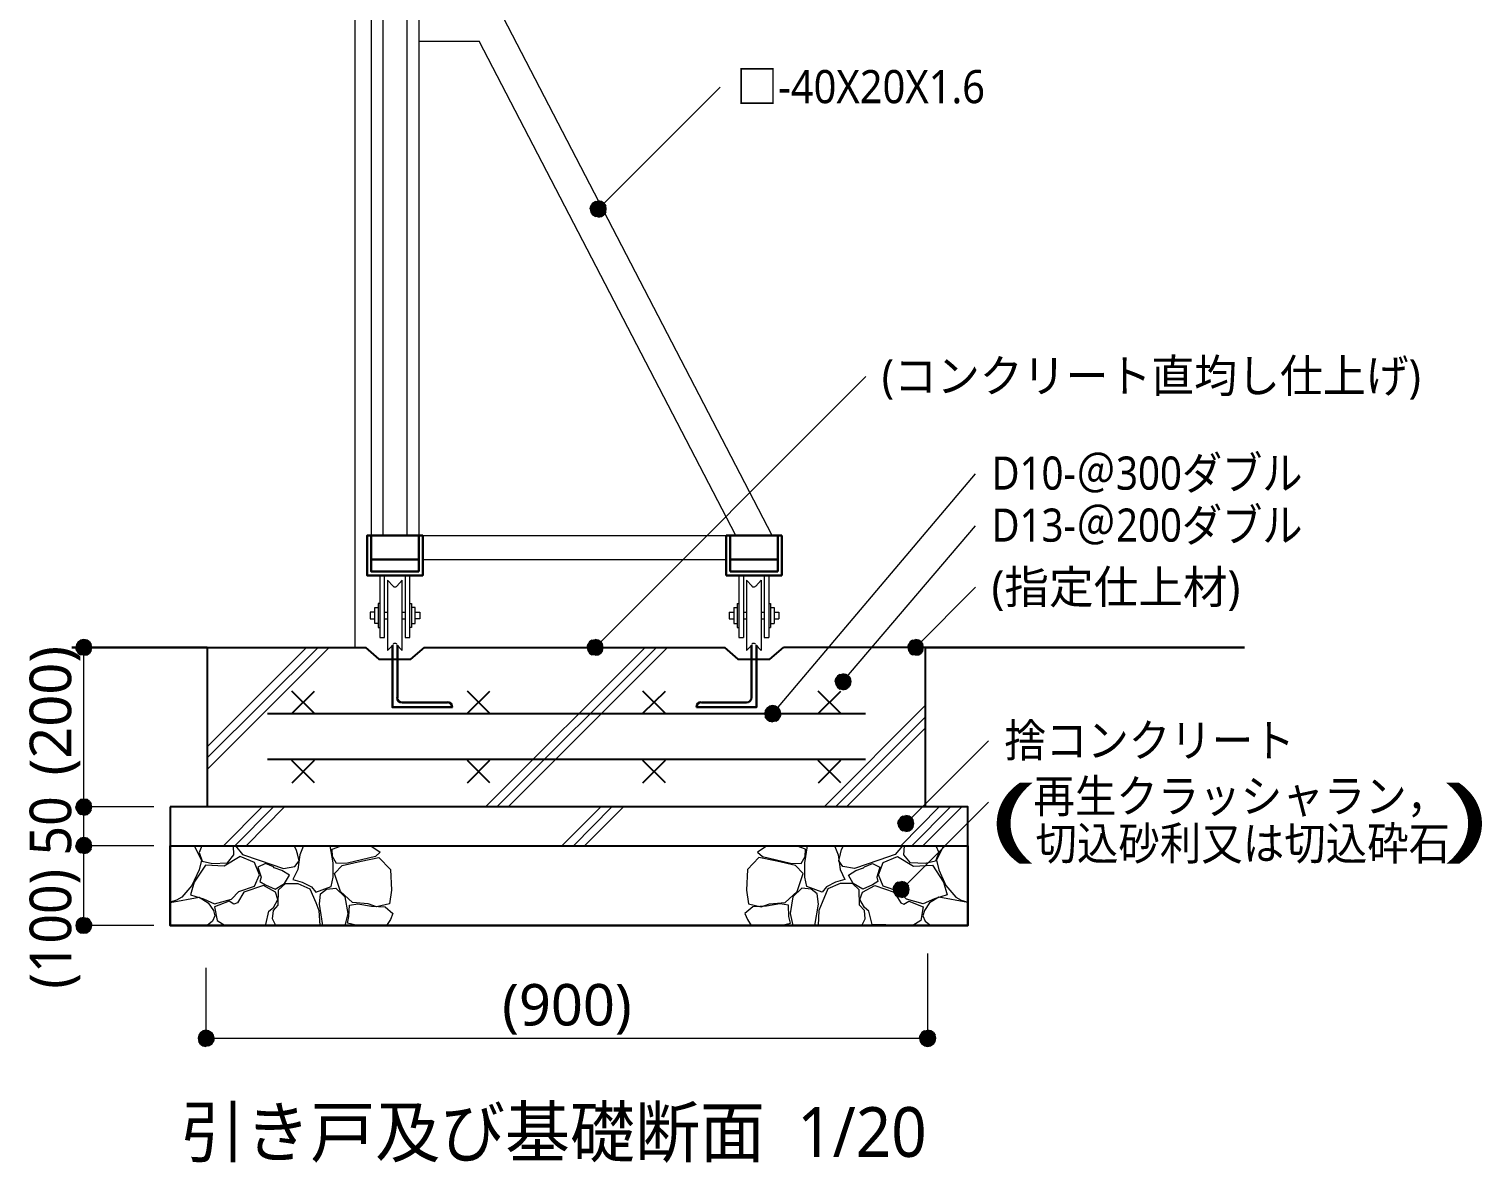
# Model space of a CAD drawing. Header units: millimetres. Extents: x 0 to 420, y 0 to 297.
# Drawn here: x 216.4 to 307.5, y 175 to 246.1 of the extents above; entities that cross this region are included whole.
import ezdxf
from ezdxf.enums import TextEntityAlignment as Align

# ---------------------------------------------------------------- set-up
doc = ezdxf.new("R2010")
doc.units = ezdxf.units.MM
doc.styles.add('kst32b', font='NotoSansJP-Variable.ttf')

msp = doc.modelspace()

# ---------------------------------------------------------------- hatches: boundary and pattern name
h = msp.add_hatch(color=7)
h.paths.add_polyline_path([(251.735, 235.162), (251.629, 234.992), (252.095, 234.802), (251.735, 235.162)])
h.paths.add_polyline_path([(251.629, 234.992), (252.095, 234.802), (251.587, 234.802), (251.629, 234.992)])
h.paths.add_polyline_path([(252.095, 234.802), (251.587, 234.802), (251.629, 234.611), (252.095, 234.802)])
h = msp.add_hatch(color=7)
h.paths.add_polyline_path([(252.286, 235.267), (252.095, 235.31), (252.095, 234.802), (252.286, 235.267)])
h.paths.add_polyline_path([(252.095, 235.31), (252.095, 234.802), (251.904, 235.267), (252.095, 235.31)])
h.paths.add_polyline_path([(252.095, 234.802), (251.904, 235.267), (251.735, 235.162), (252.095, 234.802)])
h = msp.add_hatch(color=7)
h.paths.add_polyline_path([(252.582, 234.802), (252.561, 234.992), (252.095, 234.802), (252.582, 234.802)])
h.paths.add_polyline_path([(252.561, 234.992), (252.095, 234.802), (252.434, 235.162), (252.561, 234.992)])
h.paths.add_polyline_path([(252.095, 234.802), (252.434, 235.162), (252.286, 235.267), (252.095, 234.802)])
for points in [[(251.629, 234.611), (251.735, 234.442), (252.095, 234.802), (251.629, 234.611)], [(220.049, 207.793), (219.858, 207.836), (219.858, 207.328), (220.049, 207.793)], [(251.439, 207.137), (251.545, 206.968), (251.883, 207.328), (251.439, 207.137)], [(271.526, 207.137), (271.632, 206.968), (271.971, 207.328), (271.526, 207.137)], [(266.975, 204.999), (267.081, 204.83), (267.42, 205.19), (266.975, 204.999)], [(262.551, 203.369), (262.53, 203.179), (263.017, 203.179), (262.551, 203.369)], [(220.049, 197.803), (219.858, 197.824), (219.858, 197.337), (220.049, 197.803)], [(270.912, 196.109), (271.018, 195.94), (271.357, 196.3), (270.912, 196.109)], [(220.049, 195.368), (219.858, 195.411), (219.858, 194.903), (220.049, 195.368)], [(270.616, 191.982), (270.722, 191.812), (271.082, 192.172), (270.616, 191.982)], [(219.646, 189.442), (219.858, 189.421), (219.858, 189.907), (219.646, 189.442)], [(227.055, 183.028), (227.012, 182.838), (227.499, 182.838), (227.055, 183.028)], [(273.198, 182.647), (273.241, 182.838), (272.732, 182.838), (273.198, 182.647)]]:
    msp.add_hatch(color=7).paths.add_polyline_path(points)
h = msp.add_hatch(color=7)
h.paths.add_polyline_path([(251.735, 234.442), (251.904, 234.336), (252.095, 234.802), (251.735, 234.442)])
h.paths.add_polyline_path([(251.904, 234.336), (252.095, 234.802), (252.095, 234.294), (251.904, 234.336)])
h.paths.add_polyline_path([(252.095, 234.802), (252.095, 234.294), (252.286, 234.336), (252.095, 234.802)])
h = msp.add_hatch(color=7)
h.paths.add_polyline_path([(252.286, 234.336), (252.434, 234.442), (252.095, 234.802), (252.286, 234.336)])
h.paths.add_polyline_path([(252.434, 234.442), (252.095, 234.802), (252.561, 234.611), (252.434, 234.442)])
h.paths.add_polyline_path([(252.095, 234.802), (252.561, 234.611), (252.582, 234.802), (252.095, 234.802)])
h = msp.add_hatch(color=7)
h.paths.add_polyline_path([(219.858, 207.836), (219.646, 207.793), (219.858, 207.328), (219.858, 207.836)])
h.paths.add_polyline_path([(219.646, 207.793), (219.858, 207.328), (219.498, 207.687), (219.646, 207.793)])
h.paths.add_polyline_path([(219.858, 207.328), (219.498, 207.687), (219.393, 207.518), (219.858, 207.328)])
h = msp.add_hatch(color=7)
h.paths.add_polyline_path([(220.345, 207.328), (220.303, 207.518), (219.858, 207.328), (220.345, 207.328)])
h.paths.add_polyline_path([(220.303, 207.518), (219.858, 207.328), (220.197, 207.687), (220.303, 207.518)])
h.paths.add_polyline_path([(219.858, 207.328), (220.197, 207.687), (220.049, 207.793), (219.858, 207.328)])
h = msp.add_hatch(color=7)
h.paths.add_polyline_path([(251.545, 207.687), (251.439, 207.518), (251.883, 207.328), (251.545, 207.687)])
h.paths.add_polyline_path([(251.439, 207.518), (251.883, 207.328), (251.396, 207.328), (251.439, 207.518)])
h.paths.add_polyline_path([(251.883, 207.328), (251.396, 207.328), (251.439, 207.137), (251.883, 207.328)])
h = msp.add_hatch(color=7)
h.paths.add_polyline_path([(252.074, 207.793), (251.883, 207.836), (251.883, 207.328), (252.074, 207.793)])
h.paths.add_polyline_path([(251.883, 207.836), (251.883, 207.328), (251.693, 207.793), (251.883, 207.836)])
h.paths.add_polyline_path([(251.883, 207.328), (251.693, 207.793), (251.545, 207.687), (251.883, 207.328)])
h = msp.add_hatch(color=7)
h.paths.add_polyline_path([(252.391, 207.328), (252.349, 207.518), (251.883, 207.328), (252.391, 207.328)])
h.paths.add_polyline_path([(252.349, 207.518), (251.883, 207.328), (252.243, 207.687), (252.349, 207.518)])
h.paths.add_polyline_path([(251.883, 207.328), (252.243, 207.687), (252.074, 207.793), (251.883, 207.328)])
h = msp.add_hatch(color=7)
h.paths.add_polyline_path([(271.632, 207.687), (271.526, 207.518), (271.971, 207.328), (271.632, 207.687)])
h.paths.add_polyline_path([(271.526, 207.518), (271.971, 207.328), (271.484, 207.328), (271.526, 207.518)])
h.paths.add_polyline_path([(271.971, 207.328), (271.484, 207.328), (271.526, 207.137), (271.971, 207.328)])
h = msp.add_hatch(color=7)
h.paths.add_polyline_path([(272.182, 207.793), (271.971, 207.836), (271.971, 207.328), (272.182, 207.793)])
h.paths.add_polyline_path([(271.971, 207.836), (271.971, 207.328), (271.78, 207.793), (271.971, 207.836)])
h.paths.add_polyline_path([(271.971, 207.328), (271.78, 207.793), (271.632, 207.687), (271.971, 207.328)])
h = msp.add_hatch(color=7)
h.paths.add_polyline_path([(272.479, 207.328), (272.436, 207.518), (271.971, 207.328), (272.479, 207.328)])
h.paths.add_polyline_path([(272.436, 207.518), (271.971, 207.328), (272.33, 207.687), (272.436, 207.518)])
h.paths.add_polyline_path([(271.971, 207.328), (272.33, 207.687), (272.182, 207.793), (271.971, 207.328)])
h = msp.add_hatch(color=7)
h.paths.add_polyline_path([(219.393, 207.518), (219.35, 207.328), (219.858, 207.328), (219.393, 207.518)])
h.paths.add_polyline_path([(219.35, 207.328), (219.858, 207.328), (219.393, 207.137), (219.35, 207.328)])
h.paths.add_polyline_path([(219.858, 207.328), (219.393, 207.137), (219.498, 206.968), (219.858, 207.328)])
h = msp.add_hatch(color=7)
h.paths.add_polyline_path([(219.498, 206.968), (219.646, 206.862), (219.858, 207.328), (219.498, 206.968)])
h.paths.add_polyline_path([(219.646, 206.862), (219.858, 207.328), (219.858, 206.841), (219.646, 206.862)])
h.paths.add_polyline_path([(219.858, 207.328), (219.858, 206.841), (220.049, 206.862), (219.858, 207.328)])
h = msp.add_hatch(color=7)
h.paths.add_polyline_path([(220.049, 206.862), (220.197, 206.968), (219.858, 207.328), (220.049, 206.862)])
h.paths.add_polyline_path([(220.197, 206.968), (219.858, 207.328), (220.303, 207.137), (220.197, 206.968)])
h.paths.add_polyline_path([(219.858, 207.328), (220.303, 207.137), (220.345, 207.328), (219.858, 207.328)])
h = msp.add_hatch(color=7)
h.paths.add_polyline_path([(251.545, 206.968), (251.693, 206.862), (251.883, 207.328), (251.545, 206.968)])
h.paths.add_polyline_path([(251.693, 206.862), (251.883, 207.328), (251.883, 206.841), (251.693, 206.862)])
h.paths.add_polyline_path([(251.883, 207.328), (251.883, 206.841), (252.074, 206.862), (251.883, 207.328)])
h = msp.add_hatch(color=7)
h.paths.add_polyline_path([(252.074, 206.862), (252.243, 206.968), (251.883, 207.328), (252.074, 206.862)])
h.paths.add_polyline_path([(252.243, 206.968), (251.883, 207.328), (252.349, 207.137), (252.243, 206.968)])
h.paths.add_polyline_path([(251.883, 207.328), (252.349, 207.137), (252.391, 207.328), (251.883, 207.328)])
h = msp.add_hatch(color=7)
h.paths.add_polyline_path([(271.632, 206.968), (271.78, 206.862), (271.971, 207.328), (271.632, 206.968)])
h.paths.add_polyline_path([(271.78, 206.862), (271.971, 207.328), (271.971, 206.841), (271.78, 206.862)])
h.paths.add_polyline_path([(271.971, 207.328), (271.971, 206.841), (272.182, 206.862), (271.971, 207.328)])
h = msp.add_hatch(color=7)
h.paths.add_polyline_path([(272.182, 206.862), (272.33, 206.968), (271.971, 207.328), (272.182, 206.862)])
h.paths.add_polyline_path([(272.33, 206.968), (271.971, 207.328), (272.436, 207.137), (272.33, 206.968)])
h.paths.add_polyline_path([(271.971, 207.328), (272.436, 207.137), (272.479, 207.328), (271.971, 207.328)])
h = msp.add_hatch(color=7)
h.paths.add_polyline_path([(267.081, 205.528), (266.975, 205.38), (267.42, 205.19), (267.081, 205.528)])
h.paths.add_polyline_path([(266.975, 205.38), (267.42, 205.19), (266.933, 205.19), (266.975, 205.38)])
h.paths.add_polyline_path([(267.42, 205.19), (266.933, 205.19), (266.975, 204.999), (267.42, 205.19)])
h = msp.add_hatch(color=7)
h.paths.add_polyline_path([(267.61, 205.634), (267.42, 205.676), (267.42, 205.19), (267.61, 205.634)])
h.paths.add_polyline_path([(267.42, 205.676), (267.42, 205.19), (267.229, 205.634), (267.42, 205.676)])
h.paths.add_polyline_path([(267.42, 205.19), (267.229, 205.634), (267.081, 205.528), (267.42, 205.19)])
h = msp.add_hatch(color=7)
h.paths.add_polyline_path([(267.081, 204.83), (267.229, 204.724), (267.42, 205.19), (267.081, 204.83)])
h.paths.add_polyline_path([(267.229, 204.724), (267.42, 205.19), (267.42, 204.682), (267.229, 204.724)])
h.paths.add_polyline_path([(267.42, 205.19), (267.42, 204.682), (267.61, 204.724), (267.42, 205.19)])
h = msp.add_hatch(color=7)
h.paths.add_polyline_path([(267.928, 205.19), (267.885, 205.38), (267.42, 205.19), (267.928, 205.19)])
h.paths.add_polyline_path([(267.885, 205.38), (267.42, 205.19), (267.779, 205.528), (267.885, 205.38)])
h.paths.add_polyline_path([(267.42, 205.19), (267.779, 205.528), (267.61, 205.634), (267.42, 205.19)])
h = msp.add_hatch(color=7)
h.paths.add_polyline_path([(267.61, 204.724), (267.779, 204.83), (267.42, 205.19), (267.61, 204.724)])
h.paths.add_polyline_path([(267.779, 204.83), (267.42, 205.19), (267.885, 204.999), (267.779, 204.83)])
h.paths.add_polyline_path([(267.42, 205.19), (267.885, 204.999), (267.928, 205.19), (267.42, 205.19)])
h = msp.add_hatch(color=7)
h.paths.add_polyline_path([(262.53, 203.179), (262.551, 202.988), (263.017, 203.179), (262.53, 203.179)])
h.paths.add_polyline_path([(262.551, 202.988), (263.017, 203.179), (262.678, 202.819), (262.551, 202.988)])
h.paths.add_polyline_path([(263.017, 203.179), (262.678, 202.819), (262.827, 202.713), (263.017, 203.179)])
h = msp.add_hatch(color=7)
h.paths.add_polyline_path([(263.017, 203.687), (262.827, 203.645), (263.017, 203.179), (263.017, 203.687)])
h.paths.add_polyline_path([(262.827, 203.645), (263.017, 203.179), (262.678, 203.539), (262.827, 203.645)])
h.paths.add_polyline_path([(263.017, 203.179), (262.678, 203.539), (262.551, 203.369), (263.017, 203.179)])
h = msp.add_hatch(color=7)
h.paths.add_polyline_path([(262.827, 202.713), (263.017, 202.671), (263.017, 203.179), (262.827, 202.713)])
h.paths.add_polyline_path([(263.017, 202.671), (263.017, 203.179), (263.207, 202.713), (263.017, 202.671)])
h.paths.add_polyline_path([(263.017, 203.179), (263.207, 202.713), (263.377, 202.819), (263.017, 203.179)])
h = msp.add_hatch(color=7)
h.paths.add_polyline_path([(263.483, 203.369), (263.377, 203.539), (263.017, 203.179), (263.483, 203.369)])
h.paths.add_polyline_path([(263.377, 203.539), (263.017, 203.179), (263.207, 203.645), (263.377, 203.539)])
h.paths.add_polyline_path([(263.017, 203.179), (263.207, 203.645), (263.017, 203.687), (263.017, 203.179)])
h = msp.add_hatch(color=7)
h.paths.add_polyline_path([(263.377, 202.819), (263.483, 202.988), (263.017, 203.179), (263.377, 202.819)])
h.paths.add_polyline_path([(263.483, 202.988), (263.017, 203.179), (263.525, 203.179), (263.483, 202.988)])
h.paths.add_polyline_path([(263.017, 203.179), (263.525, 203.179), (263.483, 203.369), (263.017, 203.179)])
h = msp.add_hatch(color=7)
h.paths.add_polyline_path([(219.858, 197.824), (219.646, 197.803), (219.858, 197.337), (219.858, 197.824)])
h.paths.add_polyline_path([(219.646, 197.803), (219.858, 197.337), (219.498, 197.675), (219.646, 197.803)])
h.paths.add_polyline_path([(219.858, 197.337), (219.498, 197.675), (219.393, 197.527), (219.858, 197.337)])
h = msp.add_hatch(color=7)
h.paths.add_polyline_path([(220.345, 197.337), (220.303, 197.527), (219.858, 197.337), (220.345, 197.337)])
h.paths.add_polyline_path([(220.303, 197.527), (219.858, 197.337), (220.197, 197.675), (220.303, 197.527)])
h.paths.add_polyline_path([(219.858, 197.337), (220.197, 197.675), (220.049, 197.803), (219.858, 197.337)])
h = msp.add_hatch(color=7)
h.paths.add_polyline_path([(219.393, 197.527), (219.35, 197.337), (219.858, 197.337), (219.393, 197.527)])
h.paths.add_polyline_path([(219.35, 197.337), (219.858, 197.337), (219.393, 197.146), (219.35, 197.337)])
h.paths.add_polyline_path([(219.858, 197.337), (219.393, 197.146), (219.498, 196.977), (219.858, 197.337)])
h = msp.add_hatch(color=7)
h.paths.add_polyline_path([(219.498, 196.977), (219.646, 196.871), (219.858, 197.337), (219.498, 196.977)])
h.paths.add_polyline_path([(219.646, 196.871), (219.858, 197.337), (219.858, 196.829), (219.646, 196.871)])
h.paths.add_polyline_path([(219.858, 197.337), (219.858, 196.829), (220.049, 196.871), (219.858, 197.337)])
h = msp.add_hatch(color=7)
h.paths.add_polyline_path([(220.049, 196.871), (220.197, 196.977), (219.858, 197.337), (220.049, 196.871)])
h.paths.add_polyline_path([(220.197, 196.977), (219.858, 197.337), (220.303, 197.146), (220.197, 196.977)])
h.paths.add_polyline_path([(219.858, 197.337), (220.303, 197.146), (220.345, 197.337), (219.858, 197.337)])
h = msp.add_hatch(color=7)
h.paths.add_polyline_path([(271.568, 196.765), (271.357, 196.808), (271.357, 196.3), (271.568, 196.765)])
h.paths.add_polyline_path([(271.357, 196.808), (271.357, 196.3), (271.166, 196.765), (271.357, 196.808)])
h.paths.add_polyline_path([(271.357, 196.3), (271.166, 196.765), (271.018, 196.659), (271.357, 196.3)])
h = msp.add_hatch(color=7)
h.paths.add_polyline_path([(271.865, 196.3), (271.822, 196.49), (271.357, 196.3), (271.865, 196.3)])
h.paths.add_polyline_path([(271.822, 196.49), (271.357, 196.3), (271.716, 196.659), (271.822, 196.49)])
h.paths.add_polyline_path([(271.357, 196.3), (271.716, 196.659), (271.568, 196.765), (271.357, 196.3)])
h = msp.add_hatch(color=7)
h.paths.add_polyline_path([(271.018, 196.659), (270.912, 196.49), (271.357, 196.3), (271.018, 196.659)])
h.paths.add_polyline_path([(270.912, 196.49), (271.357, 196.3), (270.87, 196.3), (270.912, 196.49)])
h.paths.add_polyline_path([(271.357, 196.3), (270.87, 196.3), (270.912, 196.109), (271.357, 196.3)])
h = msp.add_hatch(color=7)
h.paths.add_polyline_path([(271.018, 195.94), (271.166, 195.834), (271.357, 196.3), (271.018, 195.94)])
h.paths.add_polyline_path([(271.166, 195.834), (271.357, 196.3), (271.357, 195.792), (271.166, 195.834)])
h.paths.add_polyline_path([(271.357, 196.3), (271.357, 195.792), (271.568, 195.834), (271.357, 196.3)])
h = msp.add_hatch(color=7)
h.paths.add_polyline_path([(271.568, 195.834), (271.716, 195.94), (271.357, 196.3), (271.568, 195.834)])
h.paths.add_polyline_path([(271.716, 195.94), (271.357, 196.3), (271.822, 196.109), (271.716, 195.94)])
h.paths.add_polyline_path([(271.357, 196.3), (271.822, 196.109), (271.865, 196.3), (271.357, 196.3)])
h = msp.add_hatch(color=7)
h.paths.add_polyline_path([(219.393, 195.093), (219.35, 194.903), (219.858, 194.903), (219.393, 195.093)])
h.paths.add_polyline_path([(219.35, 194.903), (219.858, 194.903), (219.393, 194.712), (219.35, 194.903)])
h.paths.add_polyline_path([(219.858, 194.903), (219.393, 194.712), (219.498, 194.564), (219.858, 194.903)])
h = msp.add_hatch(color=7)
h.paths.add_polyline_path([(219.858, 195.411), (219.646, 195.368), (219.858, 194.903), (219.858, 195.411)])
h.paths.add_polyline_path([(219.646, 195.368), (219.858, 194.903), (219.498, 195.262), (219.646, 195.368)])
h.paths.add_polyline_path([(219.858, 194.903), (219.498, 195.262), (219.393, 195.093), (219.858, 194.903)])
h = msp.add_hatch(color=7)
h.paths.add_polyline_path([(219.498, 194.564), (219.646, 194.458), (219.858, 194.903), (219.498, 194.564)])
h.paths.add_polyline_path([(219.646, 194.458), (219.858, 194.903), (219.858, 194.416), (219.646, 194.458)])
h.paths.add_polyline_path([(219.858, 194.903), (219.858, 194.416), (220.049, 194.458), (219.858, 194.903)])
h = msp.add_hatch(color=7)
h.paths.add_polyline_path([(220.345, 194.903), (220.303, 195.093), (219.858, 194.903), (220.345, 194.903)])
h.paths.add_polyline_path([(220.303, 195.093), (219.858, 194.903), (220.197, 195.262), (220.303, 195.093)])
h.paths.add_polyline_path([(219.858, 194.903), (220.197, 195.262), (220.049, 195.368), (219.858, 194.903)])
h = msp.add_hatch(color=7)
h.paths.add_polyline_path([(220.049, 194.458), (220.197, 194.564), (219.858, 194.903), (220.049, 194.458)])
h.paths.add_polyline_path([(220.197, 194.564), (219.858, 194.903), (220.303, 194.712), (220.197, 194.564)])
h.paths.add_polyline_path([(219.858, 194.903), (220.303, 194.712), (220.345, 194.903), (219.858, 194.903)])
h = msp.add_hatch(color=7)
h.paths.add_polyline_path([(270.722, 192.511), (270.616, 192.363), (271.082, 192.172), (270.722, 192.511)])
h.paths.add_polyline_path([(270.616, 192.363), (271.082, 192.172), (270.573, 192.172), (270.616, 192.363)])
h.paths.add_polyline_path([(271.082, 192.172), (270.573, 192.172), (270.616, 191.982), (271.082, 192.172)])
h = msp.add_hatch(color=7)
h.paths.add_polyline_path([(271.272, 192.617), (271.082, 192.659), (271.082, 192.172), (271.272, 192.617)])
h.paths.add_polyline_path([(271.082, 192.659), (271.082, 192.172), (270.87, 192.617), (271.082, 192.659)])
h.paths.add_polyline_path([(271.082, 192.172), (270.87, 192.617), (270.722, 192.511), (271.082, 192.172)])
h = msp.add_hatch(color=7)
h.paths.add_polyline_path([(270.722, 191.812), (270.87, 191.706), (271.082, 192.172), (270.722, 191.812)])
h.paths.add_polyline_path([(270.87, 191.706), (271.082, 192.172), (271.082, 191.664), (270.87, 191.706)])
h.paths.add_polyline_path([(271.082, 192.172), (271.082, 191.664), (271.272, 191.706), (271.082, 192.172)])
h = msp.add_hatch(color=7)
h.paths.add_polyline_path([(271.568, 192.172), (271.526, 192.363), (271.082, 192.172), (271.568, 192.172)])
h.paths.add_polyline_path([(271.526, 192.363), (271.082, 192.172), (271.42, 192.511), (271.526, 192.363)])
h.paths.add_polyline_path([(271.082, 192.172), (271.42, 192.511), (271.272, 192.617), (271.082, 192.172)])
h = msp.add_hatch(color=7)
h.paths.add_polyline_path([(271.272, 191.706), (271.42, 191.812), (271.082, 192.172), (271.272, 191.706)])
h.paths.add_polyline_path([(271.42, 191.812), (271.082, 192.172), (271.526, 191.982), (271.42, 191.812)])
h.paths.add_polyline_path([(271.082, 192.172), (271.526, 191.982), (271.568, 192.172), (271.082, 192.172)])
h = msp.add_hatch(color=7)
h.paths.add_polyline_path([(219.646, 190.373), (219.498, 190.267), (219.858, 189.907), (219.646, 190.373)])
h.paths.add_polyline_path([(219.498, 190.267), (219.858, 189.907), (219.393, 190.098), (219.498, 190.267)])
h.paths.add_polyline_path([(219.858, 189.907), (219.393, 190.098), (219.35, 189.907), (219.858, 189.907)])
h = msp.add_hatch(color=7)
h.paths.add_polyline_path([(220.197, 190.267), (220.049, 190.373), (219.858, 189.907), (220.197, 190.267)])
h.paths.add_polyline_path([(220.049, 190.373), (219.858, 189.907), (219.858, 190.415), (220.049, 190.373)])
h.paths.add_polyline_path([(219.858, 189.907), (219.858, 190.415), (219.646, 190.373), (219.858, 189.907)])
h = msp.add_hatch(color=7)
h.paths.add_polyline_path([(219.35, 189.907), (219.393, 189.717), (219.858, 189.907), (219.35, 189.907)])
h.paths.add_polyline_path([(219.393, 189.717), (219.858, 189.907), (219.498, 189.547), (219.393, 189.717)])
h.paths.add_polyline_path([(219.858, 189.907), (219.498, 189.547), (219.646, 189.442), (219.858, 189.907)])
h = msp.add_hatch(color=7)
h.paths.add_polyline_path([(220.303, 189.717), (220.345, 189.907), (219.858, 189.907), (220.303, 189.717)])
h.paths.add_polyline_path([(220.345, 189.907), (219.858, 189.907), (220.303, 190.098), (220.345, 189.907)])
h.paths.add_polyline_path([(219.858, 189.907), (220.303, 190.098), (220.197, 190.267), (219.858, 189.907)])
h = msp.add_hatch(color=7)
h.paths.add_polyline_path([(219.858, 189.421), (220.049, 189.442), (219.858, 189.907), (219.858, 189.421)])
h.paths.add_polyline_path([(220.049, 189.442), (219.858, 189.907), (220.197, 189.547), (220.049, 189.442)])
h.paths.add_polyline_path([(219.858, 189.907), (220.197, 189.547), (220.303, 189.717), (219.858, 189.907)])
h = msp.add_hatch(color=7)
h.paths.add_polyline_path([(227.499, 183.346), (227.309, 183.303), (227.499, 182.838), (227.499, 183.346)])
h.paths.add_polyline_path([(227.309, 183.303), (227.499, 182.838), (227.161, 183.197), (227.309, 183.303)])
h.paths.add_polyline_path([(227.499, 182.838), (227.161, 183.197), (227.055, 183.028), (227.499, 182.838)])
h = msp.add_hatch(color=7)
h.paths.add_polyline_path([(227.965, 183.028), (227.859, 183.197), (227.499, 182.838), (227.965, 183.028)])
h.paths.add_polyline_path([(227.859, 183.197), (227.499, 182.838), (227.69, 183.303), (227.859, 183.197)])
h.paths.add_polyline_path([(227.499, 182.838), (227.69, 183.303), (227.499, 183.346), (227.499, 182.838)])
h = msp.add_hatch(color=7)
h.paths.add_polyline_path([(227.859, 182.478), (227.965, 182.647), (227.499, 182.838), (227.859, 182.478)])
h.paths.add_polyline_path([(227.965, 182.647), (227.499, 182.838), (228.007, 182.838), (227.965, 182.647)])
h.paths.add_polyline_path([(227.499, 182.838), (228.007, 182.838), (227.965, 183.028), (227.499, 182.838)])
h = msp.add_hatch(color=7)
h.paths.add_polyline_path([(272.373, 183.197), (272.267, 183.028), (272.732, 182.838), (272.373, 183.197)])
h.paths.add_polyline_path([(272.267, 183.028), (272.732, 182.838), (272.225, 182.838), (272.267, 183.028)])
h.paths.add_polyline_path([(272.732, 182.838), (272.225, 182.838), (272.267, 182.647), (272.732, 182.838)])
h = msp.add_hatch(color=7)
h.paths.add_polyline_path([(272.923, 183.303), (272.732, 183.346), (272.732, 182.838), (272.923, 183.303)])
h.paths.add_polyline_path([(272.732, 183.346), (272.732, 182.838), (272.542, 183.303), (272.732, 183.346)])
h.paths.add_polyline_path([(272.732, 182.838), (272.542, 183.303), (272.373, 183.197), (272.732, 182.838)])
h = msp.add_hatch(color=7)
h.paths.add_polyline_path([(273.241, 182.838), (273.198, 183.028), (272.732, 182.838), (273.241, 182.838)])
h.paths.add_polyline_path([(273.198, 183.028), (272.732, 182.838), (273.092, 183.197), (273.198, 183.028)])
h.paths.add_polyline_path([(272.732, 182.838), (273.092, 183.197), (272.923, 183.303), (272.732, 182.838)])
h = msp.add_hatch(color=7)
h.paths.add_polyline_path([(227.012, 182.838), (227.055, 182.647), (227.499, 182.838), (227.012, 182.838)])
h.paths.add_polyline_path([(227.055, 182.647), (227.499, 182.838), (227.161, 182.478), (227.055, 182.647)])
h.paths.add_polyline_path([(227.499, 182.838), (227.161, 182.478), (227.309, 182.372), (227.499, 182.838)])
h = msp.add_hatch(color=7)
h.paths.add_polyline_path([(227.309, 182.372), (227.499, 182.33), (227.499, 182.838), (227.309, 182.372)])
h.paths.add_polyline_path([(227.499, 182.33), (227.499, 182.838), (227.69, 182.372), (227.499, 182.33)])
h.paths.add_polyline_path([(227.499, 182.838), (227.69, 182.372), (227.859, 182.478), (227.499, 182.838)])
h = msp.add_hatch(color=7)
h.paths.add_polyline_path([(272.267, 182.647), (272.373, 182.478), (272.732, 182.838), (272.267, 182.647)])
h.paths.add_polyline_path([(272.373, 182.478), (272.732, 182.838), (272.542, 182.372), (272.373, 182.478)])
h.paths.add_polyline_path([(272.732, 182.838), (272.542, 182.372), (272.732, 182.33), (272.732, 182.838)])
h = msp.add_hatch(color=7)
h.paths.add_polyline_path([(272.732, 182.33), (272.923, 182.372), (272.732, 182.838), (272.732, 182.33)])
h.paths.add_polyline_path([(272.923, 182.372), (272.732, 182.838), (273.092, 182.478), (272.923, 182.372)])
h.paths.add_polyline_path([(272.732, 182.838), (273.092, 182.478), (273.198, 182.647), (272.732, 182.838)])

# ---------------------------------------------------------------- linework, layer by layer
at = {"lineweight": 13}
for points in [[(217.085, 268.838), (235.839, 268.838), (235.839, 267.822), (236.834, 267.822), (236.834, 207.328)], [(237.85, 265.832), (237.85, 214.334)], [(238.591, 265.832), (238.591, 214.334)], [(240.094, 265.832), (240.094, 214.334)], [(240.834, 265.832), (240.834, 214.334)], [(262.975, 214.334), (245.851, 247.332)], [(240.834, 245.322), (244.623, 245.322)], [(260.71, 214.334), (244.623, 245.322)], [(252.095, 234.802), (259.736, 242.443)], [(251.883, 207.328), (268.859, 224.303)], [(263.017, 203.179), (275.738, 218.207)], [(267.42, 205.19), (275.738, 214.947)], [(241.088, 214.334), (260.096, 214.334)], [(241.088, 212.831), (260.096, 212.831)], [(238.4, 211.836), (238.4, 207.941), (238.696, 207.941), (238.696, 211.836)], [(238.887, 211.54), (239.226, 211.159)], [(238.887, 211.54), (238.887, 207.137)], [(239.459, 211.159), (239.797, 211.54)], [(239.797, 207.137), (239.797, 211.54)], [(239.988, 211.836), (239.988, 207.941), (240.284, 207.941), (240.284, 211.836)], [(260.9, 211.836), (260.9, 207.941)], [(261.197, 211.836), (261.197, 207.941)], [(261.387, 211.54), (261.387, 207.137)], [(261.387, 211.54), (261.726, 211.159)], [(262.297, 211.54), (261.959, 211.159)], [(262.297, 211.54), (262.297, 207.137)], [(262.488, 211.836), (262.488, 207.941)], [(262.784, 211.836), (262.784, 207.941)], [(239.224, 211.169), (239.249, 211.147), (239.278, 211.13), (239.309, 211.12), (239.342, 211.116), (239.375, 211.12), (239.407, 211.13), (239.435, 211.147), (239.46, 211.169)], [(261.703, 211.169), (261.728, 211.147), (261.757, 211.13), (261.788, 211.12), (261.821, 211.116), (261.854, 211.12), (261.886, 211.13), (261.914, 211.147), (261.939, 211.169)], [(271.971, 207.328), (275.738, 211.095)], [(238.083, 209.529), (237.786, 209.529), (237.786, 209.127), (238.083, 209.127)], [(238.294, 208.83), (238.083, 208.83), (238.083, 209.825), (238.294, 209.825)], [(238.4, 210.079), (238.294, 210.079), (238.294, 208.576), (238.4, 208.576)], [(238.696, 209.529), (238.887, 209.529)], [(239.797, 209.529), (239.988, 209.529)], [(240.284, 210.079), (240.39, 210.079), (240.39, 208.576), (240.284, 208.576)], [(240.39, 208.83), (240.602, 208.83), (240.602, 209.825), (240.39, 209.825)], [(240.602, 209.529), (240.898, 209.529), (240.898, 209.127), (240.602, 209.127)], [(260.287, 209.529), (260.583, 209.529)], [(260.287, 209.529), (260.287, 209.127)], [(260.583, 209.825), (260.795, 209.825)], [(260.583, 209.825), (260.583, 208.83)], [(260.795, 210.079), (260.9, 210.079)], [(260.795, 210.079), (260.795, 208.576)], [(261.197, 209.529), (261.387, 209.529)], [(262.297, 209.529), (262.488, 209.529)], [(262.784, 210.079), (262.89, 210.079)], [(262.89, 210.079), (262.89, 208.576)], [(262.89, 209.825), (263.102, 209.825)], [(263.102, 209.825), (263.102, 208.83)], [(263.102, 209.529), (263.398, 209.529)], [(263.398, 209.529), (263.398, 209.127)], [(238.696, 209.127), (238.887, 209.127)], [(239.797, 209.127), (239.988, 209.127)], [(260.287, 209.127), (260.583, 209.127)], [(260.583, 208.83), (260.795, 208.83)], [(260.795, 208.576), (260.9, 208.576)], [(261.197, 209.127), (261.387, 209.127)], [(262.297, 209.127), (262.488, 209.127)], [(262.784, 208.576), (262.89, 208.576)], [(262.89, 208.83), (263.102, 208.83)], [(263.102, 209.127), (263.398, 209.127)], [(260.9, 207.941), (261.197, 207.941)], [(262.488, 207.941), (262.784, 207.941)], [(225.425, 207.328), (219.816, 207.328)], [(219.858, 189.907), (219.858, 194.903), (219.858, 197.337), (219.858, 207.328)], [(227.584, 201.104), (233.807, 207.328)], [(227.584, 200.406), (234.527, 207.328)], [(227.584, 199.686), (235.225, 207.328)], [(238.887, 207.137), (239.226, 207.497)], [(239.46, 207.529), (239.435, 207.551), (239.407, 207.568), (239.375, 207.578), (239.342, 207.581), (239.309, 207.578), (239.278, 207.568), (239.249, 207.551), (239.224, 207.529)], [(239.459, 207.497), (239.797, 207.137)], [(245.025, 197.337), (255.016, 207.328)], [(245.724, 197.337), (255.736, 207.328)], [(246.444, 197.337), (256.434, 207.328)], [(261.387, 207.137), (261.726, 207.497)], [(261.939, 207.529), (261.914, 207.551), (261.886, 207.568), (261.854, 207.578), (261.821, 207.581), (261.788, 207.578), (261.757, 207.568), (261.728, 207.551), (261.703, 207.529)], [(262.297, 207.137), (261.959, 207.497)], [(266.234, 197.337), (272.584, 203.687)], [(266.954, 197.337), (272.584, 202.967)], [(267.653, 197.337), (272.584, 202.269)], [(271.357, 196.3), (276.543, 201.486)], [(271.082, 192.172), (276.543, 197.633)], [(224.24, 197.337), (219.816, 197.337)], [(228.6, 194.903), (231.034, 197.337)], [(229.32, 194.903), (231.733, 197.337)], [(230.018, 194.903), (232.431, 197.337)], [(249.809, 194.903), (252.243, 197.337)], [(250.529, 194.903), (252.942, 197.337)], [(251.227, 194.903), (253.661, 197.337)], [(271.039, 194.903), (273.452, 197.337)], [(271.738, 194.903), (274.151, 197.337)], [(272.436, 194.903), (274.87, 197.337)], [(224.24, 194.903), (219.816, 194.903)], [(226.759, 194.903), (227.224, 193.992), (227.076, 193.4), (226.61, 192.405), (225.996, 191.685), (225.658, 191.495), (225.256, 191.368)], [(227.245, 194.903), (227.076, 194.479), (227.267, 193.929), (227.902, 193.781), (228.854, 193.823), (229.256, 194.331), (229.235, 194.903)], [(229.362, 194.903), (229.785, 194.352), (230.844, 193.992), (232.368, 193.484), (233.066, 193.612), (233.341, 193.95), (233.236, 194.395), (233.151, 194.67), (233.024, 194.903)], [(233.595, 194.86), (233.384, 194.331), (233.257, 193.421), (232.939, 192.786), (233.532, 192.617), (234.125, 192.32), (234.379, 192.003), (235.352, 192.341), (235.479, 192.934), (235.479, 193.823), (235.289, 194.903)], [(266.912, 194.86), (267.123, 194.331), (267.25, 193.421), (267.547, 192.786), (266.954, 192.617), (266.382, 192.32), (266.129, 192.003), (265.155, 192.341), (265.028, 192.934), (265.028, 193.823), (265.197, 194.903)], [(271.145, 194.903), (270.7, 194.352), (269.663, 193.992), (268.139, 193.484), (267.42, 193.612), (267.166, 193.95), (267.271, 194.395), (267.335, 194.67), (267.462, 194.903)], [(273.241, 194.903), (273.431, 194.479), (273.219, 193.929), (272.584, 193.781), (271.653, 193.823), (271.23, 194.331), (271.272, 194.903)], [(273.727, 194.903), (273.283, 193.992), (273.431, 193.4), (273.875, 192.405), (274.489, 191.685), (274.828, 191.495), (275.251, 191.368)], [(231.881, 189.907), (231.669, 190.331), (231.733, 190.839), (232.029, 191.177), (232.05, 192.151), (232.495, 192.532), (233.257, 192.532), (234.019, 192.214), (234.379, 191.347), (234.569, 190.839), (234.633, 189.907)], [(234.823, 189.907), (234.611, 191.241), (234.675, 191.897), (235.056, 192.193), (235.649, 192.236), (236.199, 191.706), (236.389, 190.648), (236.199, 189.907)], [(265.663, 189.907), (265.896, 191.241), (265.811, 191.897), (265.43, 192.193), (264.837, 192.236), (264.287, 191.706), (264.118, 190.648), (264.287, 189.907)], [(268.605, 189.907), (268.817, 190.331), (268.774, 190.839), (268.457, 191.177), (268.436, 192.151), (268.012, 192.532), (267.25, 192.532), (266.467, 192.214), (266.129, 191.347), (265.917, 190.839), (265.875, 189.907)], [(225.256, 191.347), (227.076, 191.685), (227.647, 191.325), (227.965, 190.839), (228.05, 190.521), (227.902, 190.182), (227.584, 189.907)], [(237.003, 189.907), (236.368, 190.055), (236.453, 190.479), (236.495, 191.177), (237.024, 191.262), (237.871, 191.114), (238.739, 191.071), (239.204, 190.648), (239.056, 190.288), (238.824, 189.907)], [(263.504, 189.907), (264.139, 190.055), (264.033, 190.479), (264.012, 191.177), (263.462, 191.262), (262.636, 191.114), (261.768, 191.071), (261.281, 190.648), (261.429, 190.288), (261.662, 189.907)], [(275.251, 191.347), (273.431, 191.685), (272.838, 191.325), (272.542, 190.839), (272.436, 190.521), (272.584, 190.182), (272.923, 189.907)], [(224.24, 189.907), (219.858, 189.907)], [(227.499, 187.262), (227.499, 182.838), (272.732, 182.838), (272.732, 188.15)]]:
    msp.add_lwpolyline(points, dxfattribs=at)
at = {"lineweight": 0}
for points in [[(251.629, 234.992), (252.095, 234.802), (251.587, 234.802)], [(251.735, 235.162), (251.629, 234.992), (252.095, 234.802)], [(252.095, 234.802), (251.904, 235.267), (251.735, 235.162)], [(252.095, 235.31), (252.095, 234.802), (251.904, 235.267)], [(252.286, 235.267), (252.095, 235.31), (252.095, 234.802)], [(252.095, 234.802), (252.434, 235.162), (252.286, 235.267)], [(252.561, 234.992), (252.095, 234.802), (252.434, 235.162)], [(252.582, 234.802), (252.561, 234.992), (252.095, 234.802)], [(252.095, 234.802), (251.587, 234.802), (251.629, 234.611)], [(251.629, 234.611), (251.735, 234.442), (252.095, 234.802)], [(251.735, 234.442), (251.904, 234.336), (252.095, 234.802)], [(251.904, 234.336), (252.095, 234.802), (252.095, 234.294)], [(252.095, 234.802), (252.095, 234.294), (252.286, 234.336)], [(252.286, 234.336), (252.434, 234.442), (252.095, 234.802)], [(252.434, 234.442), (252.095, 234.802), (252.561, 234.611)], [(252.095, 234.802), (252.561, 234.611), (252.582, 234.802)], [(219.858, 207.328), (219.498, 207.687), (219.393, 207.518)], [(219.646, 207.793), (219.858, 207.328), (219.498, 207.687)], [(219.858, 207.836), (219.646, 207.793), (219.858, 207.328)], [(220.049, 207.793), (219.858, 207.836), (219.858, 207.328)], [(219.858, 207.328), (220.197, 207.687), (220.049, 207.793)], [(220.303, 207.518), (219.858, 207.328), (220.197, 207.687)], [(251.545, 207.687), (251.439, 207.518), (251.883, 207.328)], [(251.883, 207.328), (251.693, 207.793), (251.545, 207.687)], [(251.883, 207.836), (251.883, 207.328), (251.693, 207.793)], [(252.074, 207.793), (251.883, 207.836), (251.883, 207.328)], [(251.883, 207.328), (252.243, 207.687), (252.074, 207.793)], [(252.349, 207.518), (251.883, 207.328), (252.243, 207.687)], [(271.632, 207.687), (271.526, 207.518), (271.971, 207.328)], [(271.971, 207.328), (271.78, 207.793), (271.632, 207.687)], [(271.971, 207.836), (271.971, 207.328), (271.78, 207.793)], [(272.182, 207.793), (271.971, 207.836), (271.971, 207.328)], [(271.971, 207.328), (272.33, 207.687), (272.182, 207.793)], [(272.436, 207.518), (271.971, 207.328), (272.33, 207.687)], [(219.393, 207.518), (219.35, 207.328), (219.858, 207.328)], [(219.35, 207.328), (219.858, 207.328), (219.393, 207.137)], [(219.858, 207.328), (219.393, 207.137), (219.498, 206.968)], [(219.498, 206.968), (219.646, 206.862), (219.858, 207.328)], [(219.646, 206.862), (219.858, 207.328), (219.858, 206.841)], [(220.345, 207.328), (220.303, 207.518), (219.858, 207.328)], [(219.858, 207.328), (219.858, 206.841), (220.049, 206.862)], [(220.049, 206.862), (220.197, 206.968), (219.858, 207.328)], [(220.197, 206.968), (219.858, 207.328), (220.303, 207.137)], [(219.858, 207.328), (220.303, 207.137), (220.345, 207.328)], [(251.439, 207.518), (251.883, 207.328), (251.396, 207.328)], [(251.883, 207.328), (251.396, 207.328), (251.439, 207.137)], [(251.439, 207.137), (251.545, 206.968), (251.883, 207.328)], [(251.545, 206.968), (251.693, 206.862), (251.883, 207.328)], [(251.693, 206.862), (251.883, 207.328), (251.883, 206.841)], [(252.391, 207.328), (252.349, 207.518), (251.883, 207.328)], [(251.883, 207.328), (251.883, 206.841), (252.074, 206.862)], [(252.074, 206.862), (252.243, 206.968), (251.883, 207.328)], [(252.243, 206.968), (251.883, 207.328), (252.349, 207.137)], [(251.883, 207.328), (252.349, 207.137), (252.391, 207.328)], [(271.526, 207.518), (271.971, 207.328), (271.484, 207.328)], [(271.971, 207.328), (271.484, 207.328), (271.526, 207.137)], [(271.526, 207.137), (271.632, 206.968), (271.971, 207.328)], [(271.632, 206.968), (271.78, 206.862), (271.971, 207.328)], [(271.78, 206.862), (271.971, 207.328), (271.971, 206.841)], [(272.479, 207.328), (272.436, 207.518), (271.971, 207.328)], [(271.971, 207.328), (271.971, 206.841), (272.182, 206.862)], [(272.182, 206.862), (272.33, 206.968), (271.971, 207.328)], [(272.33, 206.968), (271.971, 207.328), (272.436, 207.137)], [(271.971, 207.328), (272.436, 207.137), (272.479, 207.328)], [(266.975, 205.38), (267.42, 205.19), (266.933, 205.19)], [(267.42, 205.19), (266.933, 205.19), (266.975, 204.999)], [(267.081, 205.528), (266.975, 205.38), (267.42, 205.19)], [(266.975, 204.999), (267.081, 204.83), (267.42, 205.19)], [(267.42, 205.19), (267.229, 205.634), (267.081, 205.528)], [(267.081, 204.83), (267.229, 204.724), (267.42, 205.19)], [(267.42, 205.676), (267.42, 205.19), (267.229, 205.634)], [(267.229, 204.724), (267.42, 205.19), (267.42, 204.682)], [(267.61, 205.634), (267.42, 205.676), (267.42, 205.19)], [(267.42, 205.19), (267.779, 205.528), (267.61, 205.634)], [(267.885, 205.38), (267.42, 205.19), (267.779, 205.528)], [(267.928, 205.19), (267.885, 205.38), (267.42, 205.19)], [(267.42, 205.19), (267.42, 204.682), (267.61, 204.724)], [(267.61, 204.724), (267.779, 204.83), (267.42, 205.19)], [(267.779, 204.83), (267.42, 205.19), (267.885, 204.999)], [(267.42, 205.19), (267.885, 204.999), (267.928, 205.19)], [(262.551, 203.369), (262.53, 203.179), (263.017, 203.179)], [(262.53, 203.179), (262.551, 202.988), (263.017, 203.179)], [(263.017, 203.179), (262.678, 203.539), (262.551, 203.369)], [(262.551, 202.988), (263.017, 203.179), (262.678, 202.819)], [(262.827, 203.645), (263.017, 203.179), (262.678, 203.539)], [(263.017, 203.179), (262.678, 202.819), (262.827, 202.713)], [(263.017, 203.687), (262.827, 203.645), (263.017, 203.179)], [(262.827, 202.713), (263.017, 202.671), (263.017, 203.179)], [(263.017, 203.179), (263.207, 203.645), (263.017, 203.687)], [(263.377, 203.539), (263.017, 203.179), (263.207, 203.645)], [(263.483, 203.369), (263.377, 203.539), (263.017, 203.179)], [(263.017, 203.179), (263.525, 203.179), (263.483, 203.369)], [(263.017, 202.671), (263.017, 203.179), (263.207, 202.713)], [(263.017, 203.179), (263.207, 202.713), (263.377, 202.819)], [(263.377, 202.819), (263.483, 202.988), (263.017, 203.179)], [(263.483, 202.988), (263.017, 203.179), (263.525, 203.179)], [(219.858, 197.337), (219.498, 197.675), (219.393, 197.527)], [(219.646, 197.803), (219.858, 197.337), (219.498, 197.675)], [(219.858, 197.824), (219.646, 197.803), (219.858, 197.337)], [(220.049, 197.803), (219.858, 197.824), (219.858, 197.337)], [(219.858, 197.337), (220.197, 197.675), (220.049, 197.803)], [(220.303, 197.527), (219.858, 197.337), (220.197, 197.675)], [(219.393, 197.527), (219.35, 197.337), (219.858, 197.337)], [(219.35, 197.337), (219.858, 197.337), (219.393, 197.146)], [(219.858, 197.337), (219.393, 197.146), (219.498, 196.977)], [(219.498, 196.977), (219.646, 196.871), (219.858, 197.337)], [(219.646, 196.871), (219.858, 197.337), (219.858, 196.829)], [(220.345, 197.337), (220.303, 197.527), (219.858, 197.337)], [(219.858, 197.337), (219.858, 196.829), (220.049, 196.871)], [(220.049, 196.871), (220.197, 196.977), (219.858, 197.337)], [(220.197, 196.977), (219.858, 197.337), (220.303, 197.146)], [(219.858, 197.337), (220.303, 197.146), (220.345, 197.337)], [(271.357, 196.3), (271.166, 196.765), (271.018, 196.659)], [(271.357, 196.808), (271.357, 196.3), (271.166, 196.765)], [(271.568, 196.765), (271.357, 196.808), (271.357, 196.3)], [(271.357, 196.3), (271.716, 196.659), (271.568, 196.765)], [(270.912, 196.49), (271.357, 196.3), (270.87, 196.3)], [(271.357, 196.3), (270.87, 196.3), (270.912, 196.109)], [(271.018, 196.659), (270.912, 196.49), (271.357, 196.3)], [(270.912, 196.109), (271.018, 195.94), (271.357, 196.3)], [(271.018, 195.94), (271.166, 195.834), (271.357, 196.3)], [(271.166, 195.834), (271.357, 196.3), (271.357, 195.792)], [(271.822, 196.49), (271.357, 196.3), (271.716, 196.659)], [(271.865, 196.3), (271.822, 196.49), (271.357, 196.3)], [(271.357, 196.3), (271.357, 195.792), (271.568, 195.834)], [(271.568, 195.834), (271.716, 195.94), (271.357, 196.3)], [(271.716, 195.94), (271.357, 196.3), (271.822, 196.109)], [(271.357, 196.3), (271.822, 196.109), (271.865, 196.3)], [(219.393, 195.093), (219.35, 194.903), (219.858, 194.903)], [(219.35, 194.903), (219.858, 194.903), (219.393, 194.712)], [(219.858, 194.903), (219.498, 195.262), (219.393, 195.093)], [(219.858, 194.903), (219.393, 194.712), (219.498, 194.564)], [(219.646, 195.368), (219.858, 194.903), (219.498, 195.262)], [(219.498, 194.564), (219.646, 194.458), (219.858, 194.903)], [(219.858, 195.411), (219.646, 195.368), (219.858, 194.903)], [(219.646, 194.458), (219.858, 194.903), (219.858, 194.416)], [(220.049, 195.368), (219.858, 195.411), (219.858, 194.903)], [(219.858, 194.903), (220.197, 195.262), (220.049, 195.368)], [(220.303, 195.093), (219.858, 194.903), (220.197, 195.262)], [(220.345, 194.903), (220.303, 195.093), (219.858, 194.903)], [(219.858, 194.903), (219.858, 194.416), (220.049, 194.458)], [(220.049, 194.458), (220.197, 194.564), (219.858, 194.903)], [(220.197, 194.564), (219.858, 194.903), (220.303, 194.712)], [(219.858, 194.903), (220.303, 194.712), (220.345, 194.903)], [(270.616, 192.363), (271.082, 192.172), (270.573, 192.172)], [(271.082, 192.172), (270.573, 192.172), (270.616, 191.982)], [(270.722, 192.511), (270.616, 192.363), (271.082, 192.172)], [(270.616, 191.982), (270.722, 191.812), (271.082, 192.172)], [(271.082, 192.172), (270.87, 192.617), (270.722, 192.511)], [(270.722, 191.812), (270.87, 191.706), (271.082, 192.172)], [(271.082, 192.659), (271.082, 192.172), (270.87, 192.617)], [(270.87, 191.706), (271.082, 192.172), (271.082, 191.664)], [(271.272, 192.617), (271.082, 192.659), (271.082, 192.172)], [(271.082, 192.172), (271.42, 192.511), (271.272, 192.617)], [(271.526, 192.363), (271.082, 192.172), (271.42, 192.511)], [(271.568, 192.172), (271.526, 192.363), (271.082, 192.172)], [(271.082, 192.172), (271.082, 191.664), (271.272, 191.706)], [(271.272, 191.706), (271.42, 191.812), (271.082, 192.172)], [(271.42, 191.812), (271.082, 192.172), (271.526, 191.982)], [(271.082, 192.172), (271.526, 191.982), (271.568, 192.172)], [(219.646, 190.373), (219.498, 190.267), (219.858, 189.907)], [(219.858, 189.907), (219.858, 190.415), (219.646, 190.373)], [(220.049, 190.373), (219.858, 189.907), (219.858, 190.415)], [(220.197, 190.267), (220.049, 190.373), (219.858, 189.907)], [(219.858, 189.907), (219.393, 190.098), (219.35, 189.907)], [(219.35, 189.907), (219.393, 189.717), (219.858, 189.907)], [(219.498, 190.267), (219.858, 189.907), (219.393, 190.098)], [(219.393, 189.717), (219.858, 189.907), (219.498, 189.547)], [(219.858, 189.907), (219.498, 189.547), (219.646, 189.442)], [(219.646, 189.442), (219.858, 189.421), (219.858, 189.907)], [(219.858, 189.907), (220.303, 190.098), (220.197, 190.267)], [(220.345, 189.907), (219.858, 189.907), (220.303, 190.098)], [(219.858, 189.421), (220.049, 189.442), (219.858, 189.907)], [(220.049, 189.442), (219.858, 189.907), (220.197, 189.547)], [(219.858, 189.907), (220.197, 189.547), (220.303, 189.717)], [(220.303, 189.717), (220.345, 189.907), (219.858, 189.907)], [(227.055, 183.028), (227.012, 182.838), (227.499, 182.838)], [(227.499, 182.838), (227.161, 183.197), (227.055, 183.028)], [(227.309, 183.303), (227.499, 182.838), (227.161, 183.197)], [(227.499, 183.346), (227.309, 183.303), (227.499, 182.838)], [(227.499, 182.838), (227.69, 183.303), (227.499, 183.346)], [(227.859, 183.197), (227.499, 182.838), (227.69, 183.303)], [(227.965, 183.028), (227.859, 183.197), (227.499, 182.838)], [(227.499, 182.838), (228.007, 182.838), (227.965, 183.028)], [(272.267, 183.028), (272.732, 182.838), (272.225, 182.838)], [(272.373, 183.197), (272.267, 183.028), (272.732, 182.838)], [(272.732, 182.838), (272.542, 183.303), (272.373, 183.197)], [(272.732, 183.346), (272.732, 182.838), (272.542, 183.303)], [(272.923, 183.303), (272.732, 183.346), (272.732, 182.838)], [(272.732, 182.838), (273.092, 183.197), (272.923, 183.303)], [(273.198, 183.028), (272.732, 182.838), (273.092, 183.197)], [(273.241, 182.838), (273.198, 183.028), (272.732, 182.838)], [(227.012, 182.838), (227.055, 182.647), (227.499, 182.838)], [(227.055, 182.647), (227.499, 182.838), (227.161, 182.478)], [(227.499, 182.838), (227.161, 182.478), (227.309, 182.372)], [(227.309, 182.372), (227.499, 182.33), (227.499, 182.838)], [(227.499, 182.33), (227.499, 182.838), (227.69, 182.372)], [(227.499, 182.838), (227.69, 182.372), (227.859, 182.478)], [(227.859, 182.478), (227.965, 182.647), (227.499, 182.838)], [(227.965, 182.647), (227.499, 182.838), (228.007, 182.838)], [(272.732, 182.838), (272.225, 182.838), (272.267, 182.647)], [(272.267, 182.647), (272.373, 182.478), (272.732, 182.838)], [(272.373, 182.478), (272.732, 182.838), (272.542, 182.372)], [(272.732, 182.838), (272.542, 182.372), (272.732, 182.33)], [(272.732, 182.33), (272.923, 182.372), (272.732, 182.838)], [(272.923, 182.372), (272.732, 182.838), (273.092, 182.478)], [(272.732, 182.838), (273.092, 182.478), (273.198, 182.647)], [(273.198, 182.647), (273.241, 182.838), (272.732, 182.838)]]:
    msp.add_lwpolyline(points, close=True, dxfattribs=at)
at = {"lineweight": 30}
msp.add_lwpolyline([(240.834, 212.09), (237.85, 212.09), (237.85, 214.334), (237.596, 214.334), (237.85, 214.334), (240.834, 214.334)], close=True, dxfattribs=at)
for points in [[(237.596, 214.334), (237.596, 211.836), (241.088, 211.836), (241.088, 214.334), (240.834, 214.334)], [(260.096, 214.334), (260.35, 214.334), (263.335, 214.334), (263.589, 214.334)], [(260.096, 214.334), (260.096, 211.836)], [(260.35, 214.334), (260.35, 212.09)], [(263.335, 214.334), (263.335, 212.09)], [(263.589, 214.334), (263.589, 211.836)], [(237.85, 212.831), (240.834, 212.831)], [(260.35, 212.831), (263.335, 212.831)], [(260.096, 211.836), (263.589, 211.836)], [(260.35, 212.09), (263.335, 212.09)], [(219.096, 207.328), (227.584, 207.328)], [(239.183, 207.476), (239.183, 203.581), (242.951, 203.581)], [(239.501, 207.476), (239.501, 204.174)], [(262.001, 207.476), (262.001, 203.581), (258.233, 203.581)], [(261.684, 207.476), (261.684, 204.174)], [(272.584, 207.328), (292.587, 207.328)], [(239.48, 204.184), (239.504, 204.065), (239.57, 203.967), (239.667, 203.901), (239.787, 203.877)], [(261.377, 203.877), (261.496, 203.901), (261.594, 203.967), (261.659, 204.065), (261.684, 204.184)], [(239.797, 203.877), (242.634, 203.877)], [(242.93, 203.592), (242.906, 203.711), (242.84, 203.809), (242.742, 203.874), (242.623, 203.898)], [(258.54, 203.898), (258.421, 203.874), (258.323, 203.809), (258.257, 203.711), (258.233, 203.592)], [(261.387, 203.877), (258.551, 203.877)], [(225.256, 194.903), (225.256, 189.907), (275.251, 189.907), (275.251, 194.903)]]:
    msp.add_lwpolyline(points, dxfattribs=at)
at = {"lineweight": 25}
for points in [[(227.584, 207.328), (237.49, 207.328), (238.337, 206.587), (240.348, 206.587), (241.194, 207.328), (259.99, 207.328), (260.837, 206.587), (262.848, 206.587), (263.694, 207.328)], [(227.584, 207.328), (227.584, 197.337)], [(272.584, 207.328), (263.694, 207.328)], [(272.584, 207.328), (272.584, 197.337)], [(234.294, 203.179), (232.876, 204.597)], [(232.897, 203.2), (234.294, 204.597)], [(245.3, 203.179), (243.882, 204.597)], [(243.882, 203.2), (245.3, 204.597)], [(256.307, 203.179), (254.889, 204.597)], [(254.889, 203.2), (256.307, 204.597)], [(267.293, 203.179), (265.875, 204.597)], [(265.896, 203.2), (267.293, 204.597)], [(231.352, 203.179), (268.838, 203.179)], [(231.352, 200.321), (268.838, 200.321)], [(234.294, 198.84), (232.876, 200.237)], [(232.897, 198.84), (234.294, 200.258)], [(243.882, 198.84), (245.3, 200.258)], [(245.3, 198.84), (243.882, 200.237)], [(254.889, 198.84), (256.307, 200.258)], [(256.307, 198.84), (254.889, 200.237)], [(267.293, 198.84), (265.875, 200.237)], [(265.896, 198.84), (267.293, 200.258)]]:
    msp.add_lwpolyline(points, dxfattribs=at)
msp.add_lwpolyline([(225.256, 197.337), (225.256, 194.903), (275.251, 194.903), (275.251, 197.337)], close=True, dxfattribs=at)
at = {"lineweight": 13}
for points in [[(236.368, 193.802), (235.691, 193.781), (235.437, 194.225), (235.416, 194.691), (235.924, 194.881), (237.892, 194.86), (238.421, 194.5), (238.125, 194.225)], [(264.139, 193.802), (264.795, 193.781), (265.049, 194.225), (265.07, 194.691), (264.562, 194.881), (262.615, 194.86), (262.064, 194.5), (262.382, 194.225)], [(228.642, 193.633), (227.478, 193.696), (226.759, 192.617), (226.526, 191.833), (227.351, 191.579), (228.029, 191.262), (229.108, 191.558), (229.553, 192.045), (230.547, 192.363), (230.865, 193.082), (230.547, 193.844), (229.637, 194.225)], [(237.659, 191.262), (236.686, 191.347), (235.924, 192.045), (235.564, 193.167), (236.029, 193.675), (237.236, 193.929), (238.337, 194.162), (239.056, 193.421), (239.12, 192.13), (239.014, 191.262), (238.188, 191.071)], [(262.827, 191.262), (263.8, 191.347), (264.562, 192.045), (264.922, 193.167), (264.456, 193.675), (263.271, 193.929), (262.149, 194.162), (261.429, 193.421), (261.387, 192.13), (261.493, 191.262), (262.297, 191.071)], [(271.844, 193.633), (273.029, 193.696), (273.727, 192.617), (273.96, 191.833), (273.156, 191.579), (272.457, 191.262), (271.399, 191.558), (270.933, 192.045), (269.939, 192.363), (269.642, 193.082), (269.939, 193.844), (270.849, 194.225)], [(231.733, 193.59), (231.225, 193.781), (230.759, 193.569), (230.971, 192.934), (230.886, 192.659), (231.225, 192.447), (231.838, 192.193), (232.431, 192.532), (232.728, 193.061), (232.262, 193.357), (231.775, 193.527)], [(268.774, 193.59), (269.282, 193.781), (269.727, 193.569), (269.536, 192.934), (269.6, 192.659), (269.282, 192.447), (268.669, 192.193), (268.055, 192.532), (267.779, 193.061), (268.224, 193.357), (268.711, 193.527)], [(228.96, 191.431), (228.029, 191.071), (228.198, 190.225), (228.706, 189.907), (231.246, 189.971), (231.436, 190.796), (231.733, 191.029), (232.008, 191.537), (231.86, 192.003), (231.098, 192.405), (229.87, 192.003), (229.468, 191.325), (229.256, 191.241)], [(271.547, 191.431), (272.457, 191.071), (272.309, 190.225), (271.801, 189.907), (269.261, 189.971), (269.05, 190.796), (268.774, 191.029), (268.478, 191.537), (268.647, 192.003), (269.409, 192.405), (270.637, 192.003), (271.039, 191.325), (271.23, 191.241)]]:
    msp.add_lwpolyline(points, close=True, dxfattribs=at)

# ---------------------------------------------------------------- texts
at = {"style": 'kst32b'}
for s, height, p, p2 in [('□-40X20X1.6', 2.07913, (260.731, 241.427), (276.324, 241.427)), ('(コンクリート直均し仕上げ)', 2.07913, (269.854, 223.308), (303.64, 223.308)), ('D10-＠300ダブル', 2.07913, (276.733, 217.212), (296.225, 217.212)), ('D13-＠200ダブル', 2.07913, (276.733, 213.953), (296.225, 213.953)), ('(指定仕上材)', 2.0791, (276.733, 210.079), (292.326, 210.079)), ('(200)', 2.5989, (219.054, 199.305), (219.054, 207.427)), ('捨コンクリート', 2.0791, (277.537, 200.47), (295.73, 200.47)), ('(          )', 4.15825, (276.67, 194.691), (307.856, 194.691)), ('再生クラッシャラン，', 2.0791, (279.358, 196.977), (305.347, 196.977)), ('(100) 50', 2.5989, (219.054, 185.949), (219.054, 198.003)), ('切込砂利又は切込砕石', 2.0791, (279.485, 194.014), (305.474, 194.014)), ('(900)', 2.5989, (246.062, 183.642), (254.184, 183.642)), ('引き戸及び基礎断面  1/20', 3.1187, (225.891, 175.408), (272.671, 175.408))]:
    msp.add_text(s, height=height, dxfattribs=at).set_placement(p, p2, align=Align.FIT)

doc.saveas('drawing.dxf')
